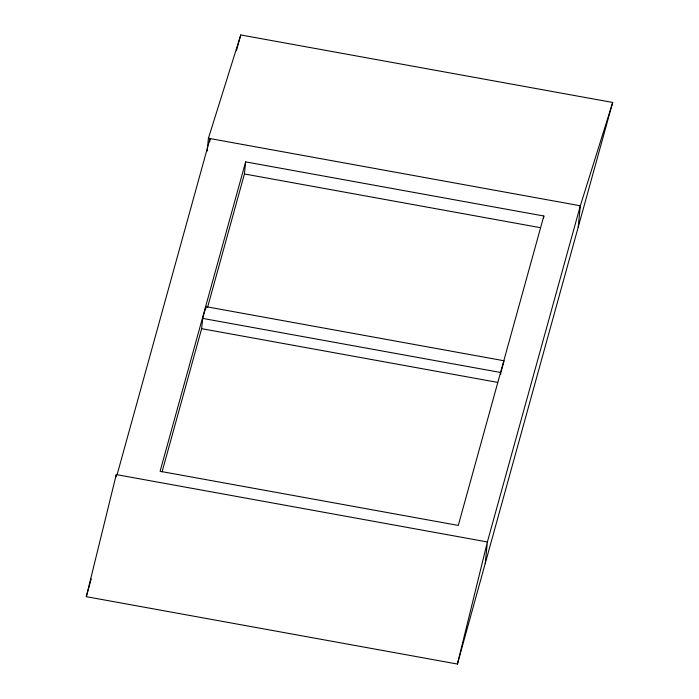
<?xml version="1.0" encoding="UTF-8"?>
<svg xmlns="http://www.w3.org/2000/svg" width="699" height="699" viewBox="0 0 699 699"><rect width="100%" height="100%" fill="white"/><g stroke="black" fill="none" stroke-linecap="round" stroke-linejoin="round"><path stroke-width="1.05" d="M116.069 476.735L116.279 474.586L487.386 541.961L580.336 205.786L612.691 102.465L240.762 34.95L208.416 138.271L207.131 151.133M209.717 141.783L210.041 138.568L117.091 474.735M162.081 471.799L201.653 328.67L202.684 318.403L205.934 306.651L504.119 360.78L501.139 371.553M205.62 309.736L205.934 306.651M207.524 307.455L244.432 173.955L245.637 161.88L543.831 216.008L543.63 218.027M500.667 374.585L500.868 372.532L202.684 318.403M485.246 563.394L487.386 541.961L457.417 664.05L86.309 596.684L116.279 474.586M578.195 227.227L580.336 205.786L208.416 138.271M236.419 50.678L240.762 34.95M86.309 596.684L91.237 578.859M245.637 161.88L160.088 471.301L458.282 525.43L543.831 216.008M457.417 664.05L612.691 102.465M244.432 173.955L540.476 227.699M201.653 328.67L497.705 382.405"/></g></svg>
